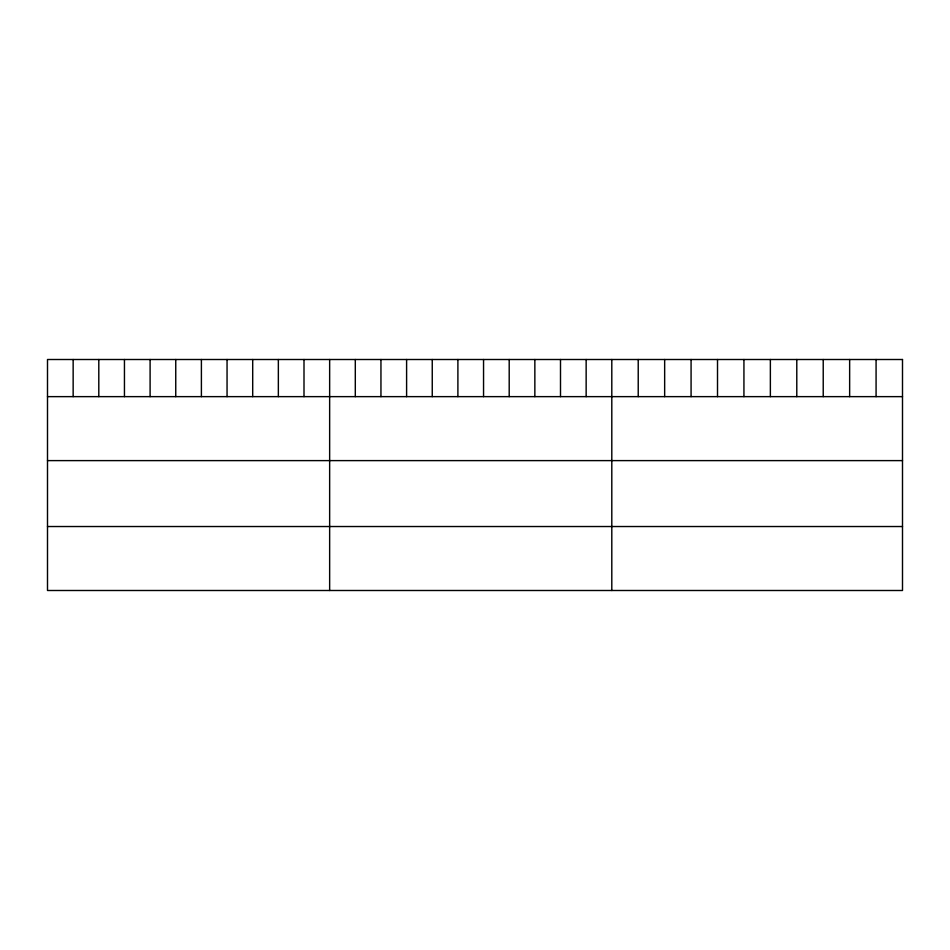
<?xml version="1.0" encoding="UTF-8"?>
<svg xmlns="http://www.w3.org/2000/svg" width="950" height="950" viewBox="0 0 950 950"><rect width="100%" height="100%" fill="white"/><g stroke="black" fill="none" stroke-linecap="round" stroke-linejoin="round"><path stroke-width="1.43" d="M47.5 396.637L902.5 396.637M47.5 460.608L902.5 460.608M47.5 526.526L902.5 526.526M876.078 359.504L876.078 396.637M849.644 359.504L849.644 396.637M823.222 359.504L823.222 396.637M796.789 359.504L796.789 396.637M770.367 359.504L770.367 396.637M743.933 359.504L743.933 396.637M717.511 359.504L717.511 396.637M691.078 359.504L691.078 396.637M664.656 359.504L664.656 396.637M638.222 359.504L638.222 396.637M611.8 359.504L611.8 590.496M586.15 359.504L586.15 396.637M560.5 359.504L560.5 396.637M534.85 359.504L534.85 396.637M509.2 359.504L509.2 396.637M483.55 359.504L483.55 396.637M457.9 359.504L457.9 396.637M432.25 359.504L432.25 396.637M406.6 359.504L406.6 396.637M380.95 359.504L380.95 396.637M355.3 359.504L355.3 396.637M329.65 359.504L329.65 590.496M304 359.504L304 396.637M278.35 359.504L278.35 396.637M252.7 359.504L252.7 396.637M227.05 359.504L227.05 396.637M201.4 359.504L201.4 396.637M175.75 359.504L175.75 396.637M150.1 359.504L150.1 396.637M124.45 359.504L124.45 396.637M98.8 359.504L98.8 396.637M73.15 359.504L73.15 396.637M902.5 359.504L47.5 359.504L47.5 590.496L902.5 590.496L902.5 359.504"/></g></svg>
